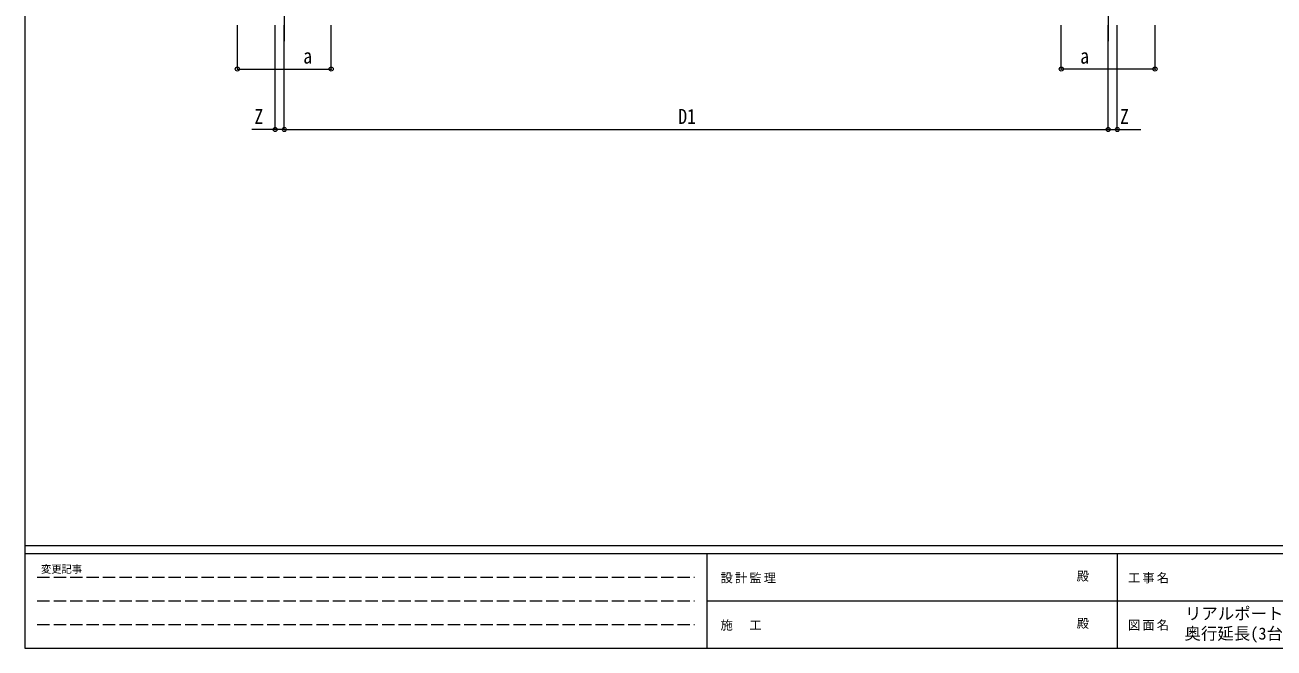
# Model space of a CAD drawing. Units: millimetres at full size; details may follow other scales. Extents: x -9783 to 9892, y -6828 to 6752.
# Drawn here: x -9783 to 869, y -6828 to -1515 of the extents above; entities that cross this region are included whole.
import ezdxf
from ezdxf.enums import TextEntityAlignment as Align

# ---------------------------------------------------------------- set-up
doc = ezdxf.new("R2010")
doc.units = ezdxf.units.MM
doc.header["$LTSCALE"] = 35
doc.header["$PDMODE"] = 32
doc.header["$PDSIZE"] = 35
doc.linetypes.add('DASHED3', pattern=[4, 3, -1])
for name, color, linetype, lineweight in [('0-8_PARTS2', 2, 'Continuous', 9), ('0-A_寸法', 6, 'Continuous', 9), ('F-0_240', 7, 'Continuous', 9)]:
    doc.layers.add(name, color=color, linetype=linetype, lineweight=lineweight)
doc.styles.add('ＭＳ ゴシック', font='')
doc.styles.get('ＭＳ ゴシック').set_extended_font_data('MS Gothic')

msp = doc.modelspace()

# ---------------------------------------------------------------- linework, layer by layer
at = {"layer": '0-8_PARTS2'}
for p, q in [((-7571.71, -803.99), (-7571.71, -1654.23)), ((-545.54, -803.99), (-545.54, -1654.23))]:
    msp.add_line(p, q, dxfattribs=at)
at = {"layer": '0-A_寸法'}
for p, q in [((-7971.62, -1891.09), (-7971.62, -1516.68)), ((-7649.62, -2406.08), (-7649.62, -1516.68)), ((-7571.62, -2406.08), (-7571.62, -1516.68)), ((-7171.62, -1891.09), (-7171.62, -1516.68)), ((-945.62, -1891.09), (-945.62, -1516.68)), ((-545.62, -2406.08), (-545.62, -1516.68)), ((-467.62, -2406.08), (-467.62, -1516.68)), ((-145.62, -1891.09), (-145.62, -1516.68)), ((-7971.62, -1891.09), (-7171.62, -1891.09)), ((-145.62, -1891.09), (-945.62, -1891.09)), ((-7649.62, -2406.08), (-7849.62, -2406.08)), ((-7571.62, -2406.08), (-7649.62, -2406.08)), ((-467.62, -2406.08), (-267.62, -2406.08))]:
    msp.add_line(p, q, dxfattribs=at)
msp.add_lwpolyline([(-7571.62, -2406.08), (-545.62, -2406.08), (-467.62, -2406.08)], dxfattribs=at)
for p in [(-7971.62, -1891.09), (-7171.62, -1891.09), (-945.62, -1891.09), (-145.62, -1891.09), (-7649.62, -2406.08), (-7571.62, -2406.08), (-545.62, -2406.08), (-467.62, -2406.08)]:
    msp.add_point(p, dxfattribs=at)
at = {"layer": 'F-0_240', "color": 5}
for p, q in [((-9783.03, 6751.9), (-9783.03, -6828.1)), ((-9783.03, -5953.1), (9396.97, -5953.1)), ((-9783.03, -6023.1), (6285.75, -6023.1)), ((-3969.25, -6023.1), (-3969.25, -6828.1)), ((-469.25, -6023.1), (-469.25, -6828.1)), ((-3969.25, -6425.6), (3205.75, -6425.6)), ((-9783.03, -6828.1), (9396.97, -6828.1))]:
    msp.add_line(p, q, dxfattribs=at)
at = {"layer": 'F-0_240', "color": 4, "linetype": 'DASHED3'}
for p, q in [((-9678.03, -6224.35), (-4074.25, -6224.35)), ((-9678.03, -6425.6), (-4074.25, -6425.6)), ((-9678.03, -6626.85), (-4074.25, -6626.85))]:
    msp.add_line(p, q, dxfattribs=at)

# ---------------------------------------------------------------- texts
at = {"layer": '0-A_寸法', "color": 7, "style": 'ＭＳ ゴシック', "width": 0.85}
for s, p in [('a', (-7409.62, -1883.09)), ('a', (-783.62, -1883.09)), ('Z', (-7825.62, -2398.08)), ('D1', (-4210.62, -2398.08)), ('Z', (-443.62, -2398.08))]:
    msp.add_text(s, height=129, dxfattribs=at).set_placement(p, align=Align.BOTTOM_LEFT)
at = {"layer": 'F-0_240', "style": 'ＭＳ ゴシック'}
for s, height, p in [('変更記事', 64.15, (-9646.27, -6206.85)), ('殿', 76.98, (-814.24, -6276.85)), ('リアルポートⅣ ジャンボタイプ 側面パネル', 102.6, (109.35, -6616.22)), ('殿', 76.98, (-814.24, -6679.35)), ('奥行延長(3台用+α) 1000タイプ L50+14', 102.6, (105.77, -6786.55))]:
    msp.add_text(s, height=height, dxfattribs=at).set_placement(p, align=Align.BOTTOM_LEFT)
at = {"layer": 'F-0_240', "char_height": 76.98, "attachment_point": 7, "style": 'ＭＳ ゴシック'}
for s, insert in [('\\T1.17;設計監理', (-3851.04, -6276.85)), ('\\T1.17;工事名', (-376.96, -6276.85)), ('\\T1.17;施\u3000工', (-3851.04, -6679.35)), ('\\T1.17;図面名', (-376.96, -6679.35))]:
    msp.add_mtext(s, dxfattribs=dict(at, insert=insert))

doc.saveas('drawing.dxf')
